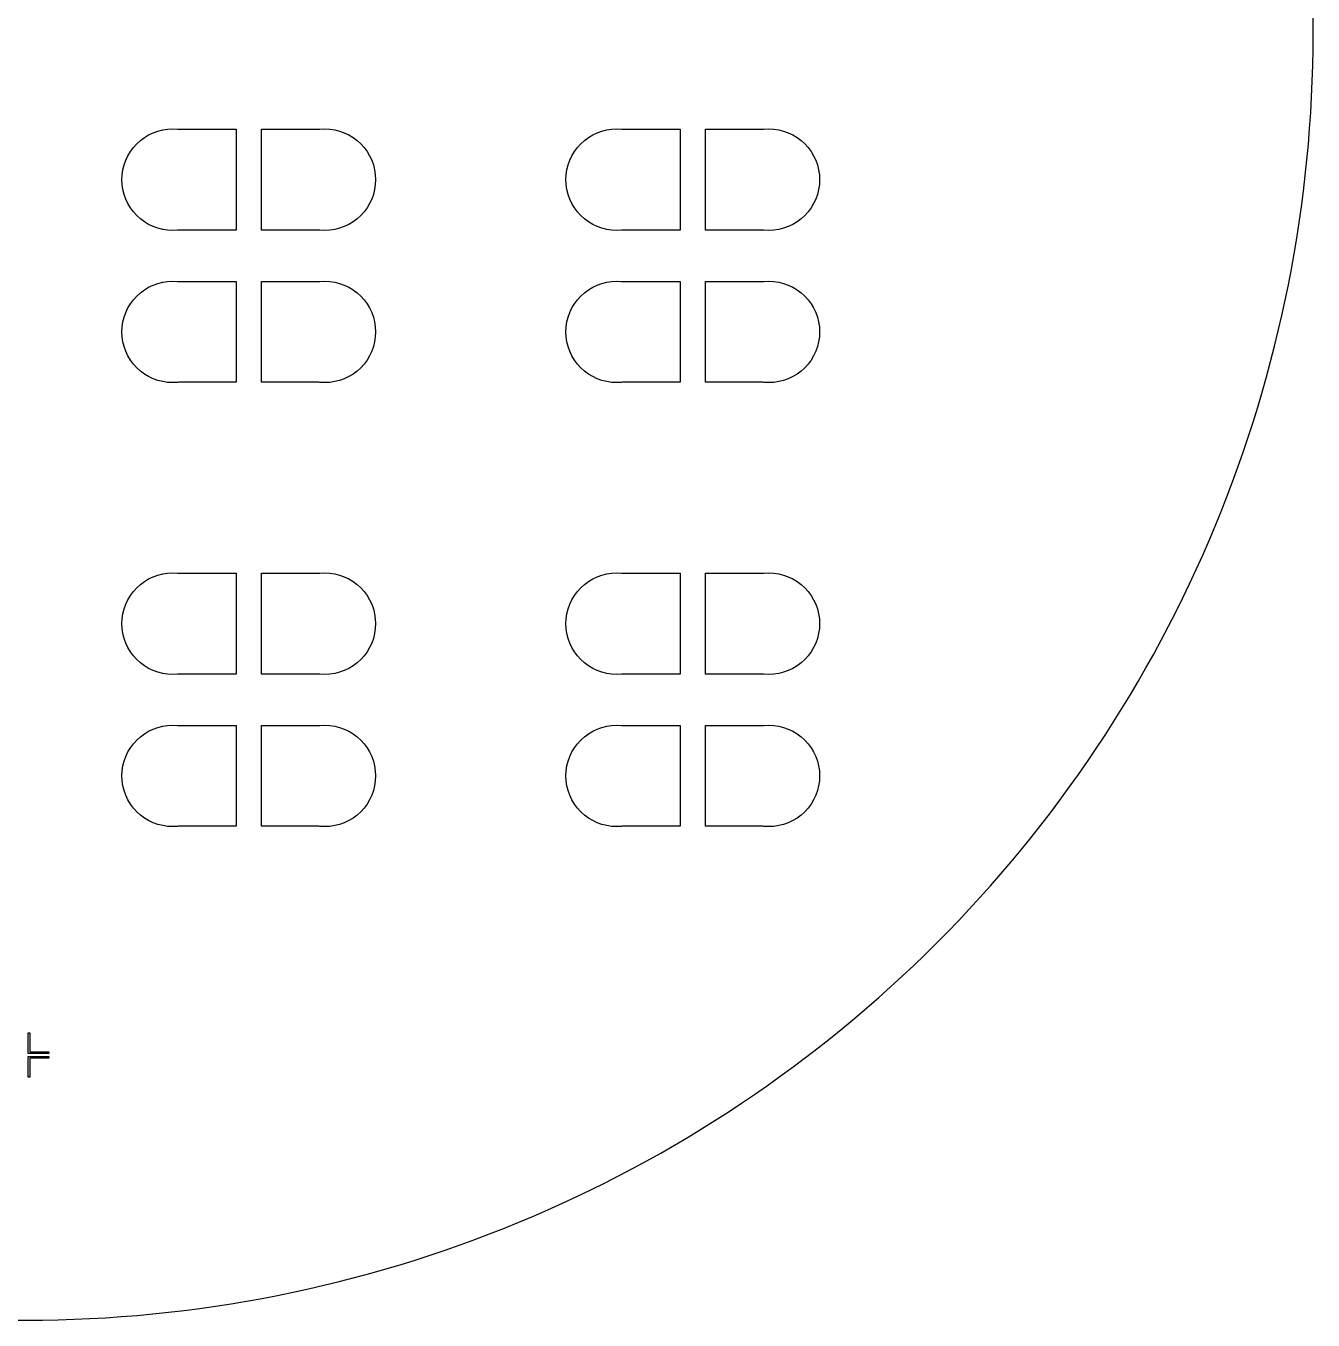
# Model space of a CAD drawing. Extents: x -18 to 83, y -18 to 83.
# Drawn here: x 32.2 to 83, y -18.4 to 32.6 of the extents above; entities that cross this region are included whole.
import ezdxf

# ---------------------------------------------------------------- set-up
doc = ezdxf.new("R2010")
doc.units = 0

msp = doc.modelspace()

# ---------------------------------------------------------------- linework, layer by layer
for p, q in [((82.95, 32.25), (82.9462, 32.8722)), ((82.9462, 31.6278), (82.95, 32.25)), ((82.9347, 31.0058), (82.9462, 31.6278)), ((82.9156, 30.3839), (82.9347, 31.0058)), ((82.8889, 29.7623), (82.9156, 30.3839)), ((82.8546, 29.141), (82.8889, 29.7623)), ((82.8126, 28.5203), (82.8546, 29.141)), ((36.7312, 28.046), (36.8889, 28.1629)), ((36.8889, 28.1629), (37.0572, 28.2638)), ((37.0572, 28.2638), (37.2346, 28.3477)), ((37.2346, 28.3477), (37.4194, 28.4139)), ((37.4194, 28.4139), (37.6098, 28.4616)), ((37.6098, 28.4616), (37.804, 28.4904)), ((37.804, 28.4904), (38, 28.5)), ((38, 28.5), (38.196, 28.4904)), ((38.196, 28.4904), (38.2323, 28.485)), ((38.2323, 28.485), (40.5, 28.485)), ((40.5, 28.485), (40.5, 24.515)), ((41.5, 24.515), (41.5, 28.485)), ((41.5, 28.485), (43.7677, 28.485)), ((43.7677, 28.485), (43.804, 28.4904)), ((43.804, 28.4904), (44, 28.5)), ((44, 28.5), (44.196, 28.4904)), ((44.196, 28.4904), (44.3902, 28.4616)), ((44.3902, 28.4616), (44.5806, 28.4139)), ((44.5806, 28.4139), (44.7654, 28.3477)), ((44.7654, 28.3477), (44.9428, 28.2638)), ((44.9428, 28.2638), (45.1111, 28.1629)), ((45.1111, 28.1629), (45.2688, 28.046)), ((54.2312, 28.046), (54.3889, 28.1629)), ((54.3889, 28.1629), (54.5572, 28.2638)), ((54.5572, 28.2638), (54.7346, 28.3477)), ((54.7346, 28.3477), (54.9194, 28.4139)), ((54.9194, 28.4139), (55.1098, 28.4616)), ((55.1098, 28.4616), (55.304, 28.4904)), ((55.304, 28.4904), (55.5, 28.5)), ((55.5, 28.5), (55.696, 28.4904)), ((55.696, 28.4904), (55.7323, 28.485)), ((55.7323, 28.485), (58, 28.485)), ((58, 28.485), (58, 24.515)), ((59, 24.515), (59, 28.485)), ((59, 28.485), (61.2677, 28.485)), ((61.2677, 28.485), (61.304, 28.4904)), ((61.304, 28.4904), (61.5, 28.5)), ((61.5, 28.5), (61.696, 28.4904)), ((61.696, 28.4904), (61.8902, 28.4616)), ((61.8902, 28.4616), (62.0806, 28.4139)), ((62.0806, 28.4139), (62.2654, 28.3477)), ((62.2654, 28.3477), (62.4428, 28.2638)), ((62.4428, 28.2638), (62.6111, 28.1629)), ((62.6111, 28.1629), (62.7688, 28.046)), ((82.763, 27.9001), (82.8126, 28.5203)), ((36.2362, 27.4428), (36.3371, 27.6111)), ((36.3371, 27.6111), (36.454, 27.7688)), ((36.454, 27.7688), (36.5858, 27.9142)), ((36.5858, 27.9142), (36.7312, 28.046)), ((45.2688, 28.046), (45.4142, 27.9142)), ((45.4142, 27.9142), (45.546, 27.7688)), ((45.546, 27.7688), (45.6629, 27.6111)), ((45.6629, 27.6111), (45.7638, 27.4428)), ((53.7362, 27.4428), (53.8371, 27.6111)), ((53.8371, 27.6111), (53.954, 27.7688)), ((53.954, 27.7688), (54.0858, 27.9142)), ((54.0858, 27.9142), (54.2312, 28.046)), ((62.7688, 28.046), (62.9142, 27.9142)), ((62.9142, 27.9142), (63.046, 27.7688)), ((63.046, 27.7688), (63.1629, 27.6111)), ((63.1629, 27.6111), (63.2638, 27.4428)), ((82.7059, 27.2805), (82.763, 27.9001)), ((36.0384, 26.8902), (36.0861, 27.0806)), ((36.0861, 27.0806), (36.1523, 27.2654)), ((36.1523, 27.2654), (36.2362, 27.4428)), ((45.7638, 27.4428), (45.8477, 27.2654)), ((45.8477, 27.2654), (45.9139, 27.0806)), ((45.9139, 27.0806), (45.9616, 26.8902)), ((53.5384, 26.8902), (53.5861, 27.0806)), ((53.5861, 27.0806), (53.6523, 27.2654)), ((53.6523, 27.2654), (53.7362, 27.4428)), ((63.2638, 27.4428), (63.3477, 27.2654)), ((63.3477, 27.2654), (63.4139, 27.0806)), ((63.4139, 27.0806), (63.4616, 26.8902)), ((82.6411, 26.6617), (82.7059, 27.2805)), ((36, 26.5), (36.0096, 26.696)), ((36.0096, 26.696), (36.0384, 26.8902)), ((45.9616, 26.8902), (45.9904, 26.696)), ((45.9904, 26.696), (46, 26.5)), ((53.5, 26.5), (53.5096, 26.696)), ((53.5096, 26.696), (53.5384, 26.8902)), ((63.4616, 26.8902), (63.4904, 26.696)), ((63.4904, 26.696), (63.5, 26.5)), ((82.5687, 26.0438), (82.6411, 26.6617)), ((36.0096, 26.304), (36, 26.5)), ((36.0384, 26.1098), (36.0096, 26.304)), ((36.0861, 25.9194), (36.0384, 26.1098)), ((45.9616, 26.1098), (45.9139, 25.9194)), ((45.9904, 26.304), (45.9616, 26.1098)), ((46, 26.5), (45.9904, 26.304)), ((53.5096, 26.304), (53.5, 26.5)), ((53.5384, 26.1098), (53.5096, 26.304)), ((53.5861, 25.9194), (53.5384, 26.1098)), ((63.4616, 26.1098), (63.4139, 25.9194)), ((63.4904, 26.304), (63.4616, 26.1098)), ((63.5, 26.5), (63.4904, 26.304)), ((82.4888, 25.4268), (82.5687, 26.0438)), ((36.1523, 25.7346), (36.0861, 25.9194)), ((36.2362, 25.5572), (36.1523, 25.7346)), ((36.3371, 25.3889), (36.2362, 25.5572)), ((45.7638, 25.5572), (45.6629, 25.3889)), ((45.8477, 25.7346), (45.7638, 25.5572)), ((45.9139, 25.9194), (45.8477, 25.7346)), ((53.6523, 25.7346), (53.5861, 25.9194)), ((53.7362, 25.5572), (53.6523, 25.7346)), ((53.8371, 25.3889), (53.7362, 25.5572)), ((63.2638, 25.5572), (63.1629, 25.3889)), ((63.3477, 25.7346), (63.2638, 25.5572)), ((63.4139, 25.9194), (63.3477, 25.7346)), ((36.454, 25.2312), (36.3371, 25.3889)), ((36.5858, 25.0858), (36.454, 25.2312)), ((36.7312, 24.954), (36.5858, 25.0858)), ((45.4142, 25.0858), (45.2688, 24.954)), ((45.546, 25.2312), (45.4142, 25.0858)), ((45.6629, 25.3889), (45.546, 25.2312)), ((53.954, 25.2312), (53.8371, 25.3889)), ((54.0858, 25.0858), (53.954, 25.2312)), ((54.2312, 24.954), (54.0858, 25.0858)), ((62.9142, 25.0858), (62.7688, 24.954)), ((63.046, 25.2312), (62.9142, 25.0858)), ((63.1629, 25.3889), (63.046, 25.2312)), ((82.4012, 24.8108), (82.4888, 25.4268)), ((36.8889, 24.8371), (36.7312, 24.954)), ((37.0572, 24.7362), (36.8889, 24.8371)), ((37.2346, 24.6523), (37.0572, 24.7362)), ((37.4194, 24.5861), (37.2346, 24.6523)), ((37.6098, 24.5384), (37.4194, 24.5861)), ((37.804, 24.5096), (37.6098, 24.5384)), ((38, 24.5), (37.804, 24.5096)), ((38.196, 24.5096), (38, 24.5)), ((38.2323, 24.515), (38.196, 24.5096)), ((40.5, 24.515), (38.2323, 24.515)), ((43.7677, 24.515), (41.5, 24.515)), ((43.804, 24.5096), (43.7677, 24.515)), ((44, 24.5), (43.804, 24.5096)), ((44.196, 24.5096), (44, 24.5)), ((44.3902, 24.5384), (44.196, 24.5096)), ((44.5806, 24.5861), (44.3902, 24.5384)), ((44.7654, 24.6523), (44.5806, 24.5861)), ((44.9428, 24.7362), (44.7654, 24.6523)), ((45.1111, 24.8371), (44.9428, 24.7362)), ((45.2688, 24.954), (45.1111, 24.8371)), ((54.3889, 24.8371), (54.2312, 24.954)), ((54.5572, 24.7362), (54.3889, 24.8371)), ((54.7346, 24.6523), (54.5572, 24.7362)), ((54.9194, 24.5861), (54.7346, 24.6523)), ((55.1098, 24.5384), (54.9194, 24.5861)), ((55.304, 24.5096), (55.1098, 24.5384)), ((55.5, 24.5), (55.304, 24.5096)), ((55.696, 24.5096), (55.5, 24.5)), ((55.7323, 24.515), (55.696, 24.5096)), ((58, 24.515), (55.7323, 24.515)), ((61.2677, 24.515), (59, 24.515)), ((61.304, 24.5096), (61.2677, 24.515)), ((61.5, 24.5), (61.304, 24.5096)), ((61.696, 24.5096), (61.5, 24.5)), ((61.8902, 24.5384), (61.696, 24.5096)), ((62.0806, 24.5861), (61.8902, 24.5384)), ((62.2654, 24.6523), (62.0806, 24.5861)), ((62.4428, 24.7362), (62.2654, 24.6523)), ((62.6111, 24.8371), (62.4428, 24.7362)), ((62.7688, 24.954), (62.6111, 24.8371)), ((82.3062, 24.1959), (82.4012, 24.8108)), ((82.2036, 23.5822), (82.3062, 24.1959)), ((82.0934, 22.9699), (82.2036, 23.5822)), ((81.9758, 22.3589), (82.0934, 22.9699)), ((37.4194, 22.4139), (37.6098, 22.4616)), ((37.6098, 22.4616), (37.804, 22.4904)), ((37.804, 22.4904), (38, 22.5)), ((38, 22.5), (38.196, 22.4904)), ((38.196, 22.4904), (38.2323, 22.485)), ((38.2323, 22.485), (40.5, 22.485)), ((40.5, 22.485), (40.5, 18.515)), ((41.5, 18.515), (41.5, 22.485)), ((41.5, 22.485), (43.7677, 22.485)), ((43.7677, 22.485), (43.804, 22.4904)), ((43.804, 22.4904), (44, 22.5)), ((44, 22.5), (44.196, 22.4904)), ((44.196, 22.4904), (44.3902, 22.4616)), ((44.3902, 22.4616), (44.5806, 22.4139)), ((54.9194, 22.4139), (55.1098, 22.4616)), ((55.1098, 22.4616), (55.304, 22.4904)), ((55.304, 22.4904), (55.5, 22.5)), ((55.5, 22.5), (55.696, 22.4904)), ((55.696, 22.4904), (55.7323, 22.485)), ((55.7323, 22.485), (58, 22.485)), ((58, 22.485), (58, 18.515)), ((59, 18.515), (59, 22.485)), ((59, 22.485), (61.2677, 22.485)), ((61.2677, 22.485), (61.304, 22.4904)), ((61.304, 22.4904), (61.5, 22.5)), ((61.5, 22.5), (61.696, 22.4904)), ((61.696, 22.4904), (61.8902, 22.4616)), ((61.8902, 22.4616), (62.0806, 22.4139)), ((36.5858, 21.9142), (36.7312, 22.046)), ((36.7312, 22.046), (36.8889, 22.1629)), ((36.8889, 22.1629), (37.0572, 22.2638)), ((37.0572, 22.2638), (37.2346, 22.3477)), ((37.2346, 22.3477), (37.4194, 22.4139)), ((44.5806, 22.4139), (44.7654, 22.3477)), ((44.7654, 22.3477), (44.9428, 22.2638)), ((44.9428, 22.2638), (45.1111, 22.1629)), ((45.1111, 22.1629), (45.2688, 22.046)), ((45.2688, 22.046), (45.4142, 21.9142)), ((54.0858, 21.9142), (54.2312, 22.046)), ((54.2312, 22.046), (54.3889, 22.1629)), ((54.3889, 22.1629), (54.5572, 22.2638)), ((54.5572, 22.2638), (54.7346, 22.3477)), ((54.7346, 22.3477), (54.9194, 22.4139)), ((62.0806, 22.4139), (62.2654, 22.3477)), ((62.2654, 22.3477), (62.4428, 22.2638)), ((62.4428, 22.2638), (62.6111, 22.1629)), ((62.6111, 22.1629), (62.7688, 22.046)), ((62.7688, 22.046), (62.9142, 21.9142)), ((81.8507, 21.7495), (81.9758, 22.3589)), ((36.1523, 21.2654), (36.2362, 21.4428)), ((36.2362, 21.4428), (36.3371, 21.6111)), ((36.3371, 21.6111), (36.454, 21.7688)), ((36.454, 21.7688), (36.5858, 21.9142)), ((45.4142, 21.9142), (45.546, 21.7688)), ((45.546, 21.7688), (45.6629, 21.6111)), ((45.6629, 21.6111), (45.7638, 21.4428)), ((45.7638, 21.4428), (45.8477, 21.2654)), ((53.6523, 21.2654), (53.7362, 21.4428)), ((53.7362, 21.4428), (53.8371, 21.6111)), ((53.8371, 21.6111), (53.954, 21.7688)), ((53.954, 21.7688), (54.0858, 21.9142)), ((62.9142, 21.9142), (63.046, 21.7688)), ((63.046, 21.7688), (63.1629, 21.6111)), ((63.1629, 21.6111), (63.2638, 21.4428)), ((63.2638, 21.4428), (63.3477, 21.2654)), ((81.7181, 21.1416), (81.8507, 21.7495)), ((36.0384, 20.8902), (36.0861, 21.0806)), ((36.0861, 21.0806), (36.1523, 21.2654)), ((45.8477, 21.2654), (45.9139, 21.0806)), ((45.9139, 21.0806), (45.9616, 20.8902)), ((53.5384, 20.8902), (53.5861, 21.0806)), ((53.5861, 21.0806), (53.6523, 21.2654)), ((63.3477, 21.2654), (63.4139, 21.0806)), ((63.4139, 21.0806), (63.4616, 20.8902)), ((81.578, 20.5353), (81.7181, 21.1416)), ((36, 20.5), (36.0096, 20.696)), ((36.0096, 20.304), (36, 20.5)), ((36.0096, 20.696), (36.0384, 20.8902)), ((45.9616, 20.8902), (45.9904, 20.696)), ((45.9904, 20.696), (46, 20.5)), ((46, 20.5), (45.9904, 20.304)), ((53.5, 20.5), (53.5096, 20.696)), ((53.5096, 20.304), (53.5, 20.5)), ((53.5096, 20.696), (53.5384, 20.8902)), ((63.4616, 20.8902), (63.4904, 20.696)), ((63.4904, 20.696), (63.5, 20.5)), ((63.5, 20.5), (63.4904, 20.304)), ((81.4306, 19.9309), (81.578, 20.5353)), ((36.0384, 20.1098), (36.0096, 20.304)), ((36.0861, 19.9194), (36.0384, 20.1098)), ((36.1523, 19.7346), (36.0861, 19.9194)), ((45.9139, 19.9194), (45.8477, 19.7346)), ((45.9616, 20.1098), (45.9139, 19.9194)), ((45.9904, 20.304), (45.9616, 20.1098)), ((53.5384, 20.1098), (53.5096, 20.304)), ((53.5861, 19.9194), (53.5384, 20.1098)), ((53.6523, 19.7346), (53.5861, 19.9194)), ((63.4139, 19.9194), (63.3477, 19.7346)), ((63.4616, 20.1098), (63.4139, 19.9194)), ((63.4904, 20.304), (63.4616, 20.1098)), ((81.2757, 19.3283), (81.4306, 19.9309)), ((36.2362, 19.5572), (36.1523, 19.7346)), ((36.3371, 19.3889), (36.2362, 19.5572)), ((36.454, 19.2312), (36.3371, 19.3889)), ((45.6629, 19.3889), (45.546, 19.2312)), ((45.7638, 19.5572), (45.6629, 19.3889)), ((45.8477, 19.7346), (45.7638, 19.5572)), ((53.7362, 19.5572), (53.6523, 19.7346)), ((53.8371, 19.3889), (53.7362, 19.5572)), ((53.954, 19.2312), (53.8371, 19.3889)), ((63.1629, 19.3889), (63.046, 19.2312)), ((63.2638, 19.5572), (63.1629, 19.3889)), ((63.3477, 19.7346), (63.2638, 19.5572)), ((36.5858, 19.0858), (36.454, 19.2312)), ((36.7312, 18.954), (36.5858, 19.0858)), ((36.8889, 18.8371), (36.7312, 18.954)), ((45.2688, 18.954), (45.1111, 18.8371)), ((45.4142, 19.0858), (45.2688, 18.954)), ((45.546, 19.2312), (45.4142, 19.0858)), ((54.0858, 19.0858), (53.954, 19.2312)), ((54.2312, 18.954), (54.0858, 19.0858)), ((54.3889, 18.8371), (54.2312, 18.954)), ((62.7688, 18.954), (62.6111, 18.8371)), ((62.9142, 19.0858), (62.7688, 18.954)), ((63.046, 19.2312), (62.9142, 19.0858)), ((81.1134, 18.7277), (81.2757, 19.3283)), ((37.0572, 18.7362), (36.8889, 18.8371)), ((37.2346, 18.6523), (37.0572, 18.7362)), ((37.4194, 18.5861), (37.2346, 18.6523)), ((37.6098, 18.5384), (37.4194, 18.5861)), ((37.804, 18.5096), (37.6098, 18.5384)), ((38, 18.5), (37.804, 18.5096)), ((38.196, 18.5096), (38, 18.5)), ((38.2323, 18.515), (38.196, 18.5096)), ((40.5, 18.515), (38.2323, 18.515)), ((43.7677, 18.515), (41.5, 18.515)), ((43.804, 18.5096), (43.7677, 18.515)), ((44, 18.5), (43.804, 18.5096)), ((44.196, 18.5096), (44, 18.5)), ((44.3902, 18.5384), (44.196, 18.5096)), ((44.5806, 18.5861), (44.3902, 18.5384)), ((44.7654, 18.6523), (44.5806, 18.5861)), ((44.9428, 18.7362), (44.7654, 18.6523)), ((45.1111, 18.8371), (44.9428, 18.7362)), ((54.5572, 18.7362), (54.3889, 18.8371)), ((54.7346, 18.6523), (54.5572, 18.7362)), ((54.9194, 18.5861), (54.7346, 18.6523)), ((55.1098, 18.5384), (54.9194, 18.5861)), ((55.304, 18.5096), (55.1098, 18.5384)), ((55.5, 18.5), (55.304, 18.5096)), ((55.696, 18.5096), (55.5, 18.5)), ((55.7323, 18.515), (55.696, 18.5096)), ((58, 18.515), (55.7323, 18.515)), ((61.2677, 18.515), (59, 18.515)), ((61.304, 18.5096), (61.2677, 18.515)), ((61.5, 18.5), (61.304, 18.5096)), ((61.696, 18.5096), (61.5, 18.5)), ((61.8902, 18.5384), (61.696, 18.5096)), ((62.0806, 18.5861), (61.8902, 18.5384)), ((62.2654, 18.6523), (62.0806, 18.5861)), ((62.4428, 18.7362), (62.2654, 18.6523)), ((62.6111, 18.8371), (62.4428, 18.7362)), ((80.9438, 18.129), (81.1134, 18.7277)), ((80.7669, 17.5326), (80.9438, 18.129)), ((80.5826, 16.9383), (80.7669, 17.5326)), ((80.3911, 16.3463), (80.5826, 16.9383)), ((80.1923, 15.7568), (80.3911, 16.3463)), ((79.9863, 15.1697), (80.1923, 15.7568)), ((79.7731, 14.5852), (79.9863, 15.1697)), ((79.5527, 14.0033), (79.7731, 14.5852)), ((79.3253, 13.4242), (79.5527, 14.0033)), ((79.0907, 12.8479), (79.3253, 13.4242)), ((78.8491, 12.2746), (79.0907, 12.8479)), ((78.6004, 11.7043), (78.8491, 12.2746)), ((78.3448, 11.137), (78.6004, 11.7043)), ((36.8889, 10.6629), (37.0572, 10.7638)), ((37.0572, 10.7638), (37.2346, 10.8477)), ((37.2346, 10.8477), (37.4194, 10.9139)), ((37.4194, 10.9139), (37.6098, 10.9616)), ((37.6098, 10.9616), (37.804, 10.9904)), ((37.804, 10.9904), (38, 11)), ((38, 11), (38.196, 10.9904)), ((38.196, 10.9904), (38.2323, 10.985)), ((38.2323, 10.985), (40.5, 10.985)), ((40.5, 10.985), (40.5, 7.01501)), ((41.5, 7.01501), (41.5, 10.985)), ((41.5, 10.985), (43.7677, 10.985)), ((43.7677, 10.985), (43.804, 10.9904)), ((43.804, 10.9904), (44, 11)), ((44, 11), (44.196, 10.9904)), ((44.196, 10.9904), (44.3902, 10.9616)), ((44.3902, 10.9616), (44.5806, 10.9139)), ((44.5806, 10.9139), (44.7654, 10.8477)), ((44.7654, 10.8477), (44.9428, 10.7638)), ((44.9428, 10.7638), (45.1111, 10.6629)), ((54.3889, 10.6629), (54.5572, 10.7638)), ((54.5572, 10.7638), (54.7346, 10.8477)), ((54.7346, 10.8477), (54.9194, 10.9139)), ((54.9194, 10.9139), (55.1098, 10.9616)), ((55.1098, 10.9616), (55.304, 10.9904)), ((55.304, 10.9904), (55.5, 11)), ((55.5, 11), (55.696, 10.9904)), ((55.696, 10.9904), (55.7323, 10.985)), ((55.7323, 10.985), (58, 10.985)), ((58, 10.985), (58, 7.01501)), ((59, 7.01501), (59, 10.985)), ((59, 10.985), (61.2677, 10.985)), ((61.2677, 10.985), (61.304, 10.9904)), ((61.304, 10.9904), (61.5, 11)), ((61.5, 11), (61.696, 10.9904)), ((61.696, 10.9904), (61.8902, 10.9616)), ((61.8902, 10.9616), (62.0806, 10.9139)), ((62.0806, 10.9139), (62.2654, 10.8477)), ((62.2654, 10.8477), (62.4428, 10.7638)), ((62.4428, 10.7638), (62.6111, 10.6629)), ((78.0822, 10.573), (78.3448, 11.137)), ((36.3371, 10.1111), (36.454, 10.2688)), ((36.454, 10.2688), (36.5858, 10.4142)), ((36.5858, 10.4142), (36.7312, 10.546)), ((36.7312, 10.546), (36.8889, 10.6629)), ((45.1111, 10.6629), (45.2688, 10.546)), ((45.2688, 10.546), (45.4142, 10.4142)), ((45.4142, 10.4142), (45.546, 10.2688)), ((45.546, 10.2688), (45.6629, 10.1111)), ((53.8371, 10.1111), (53.954, 10.2688)), ((53.954, 10.2688), (54.0858, 10.4142)), ((54.0858, 10.4142), (54.2312, 10.546)), ((54.2312, 10.546), (54.3889, 10.6629)), ((62.6111, 10.6629), (62.7688, 10.546)), ((62.7688, 10.546), (62.9142, 10.4142)), ((62.9142, 10.4142), (63.046, 10.2688)), ((63.046, 10.2688), (63.1629, 10.1111)), ((77.8128, 10.0121), (78.0822, 10.573)), ((36.0861, 9.58057), (36.1523, 9.76537)), ((36.1523, 9.76537), (36.2362, 9.94278)), ((36.2362, 9.94278), (36.3371, 10.1111)), ((45.6629, 10.1111), (45.7638, 9.94278)), ((45.7638, 9.94278), (45.8477, 9.76537)), ((45.8477, 9.76537), (45.9139, 9.58057)), ((53.5861, 9.58057), (53.6523, 9.76537)), ((53.6523, 9.76537), (53.7362, 9.94278)), ((53.7362, 9.94278), (53.8371, 10.1111)), ((63.1629, 10.1111), (63.2638, 9.94278)), ((63.2638, 9.94278), (63.3477, 9.76537)), ((63.3477, 9.76537), (63.4139, 9.58057)), ((77.5365, 9.4547), (77.8128, 10.0121)), ((36, 9), (36.0096, 9.19603)), ((36.0096, 9.19603), (36.0384, 9.39017)), ((36.0384, 9.39017), (36.0861, 9.58057)), ((45.9139, 9.58057), (45.9616, 9.39017)), ((45.9616, 9.39017), (45.9904, 9.19603)), ((45.9904, 9.19603), (46, 9)), ((53.5, 9), (53.5096, 9.19603)), ((53.5096, 9.19603), (53.5384, 9.39017)), ((53.5384, 9.39017), (53.5861, 9.58057)), ((63.4139, 9.58057), (63.4616, 9.39017)), ((63.4616, 9.39017), (63.4904, 9.19603)), ((63.4904, 9.19603), (63.5, 9)), ((77.2533, 8.90068), (77.5365, 9.4547)), ((36.0096, 8.80397), (36, 9)), ((36.0384, 8.60983), (36.0096, 8.80397)), ((45.9904, 8.80397), (45.9616, 8.60983)), ((46, 9), (45.9904, 8.80397)), ((53.5096, 8.80397), (53.5, 9)), ((53.5384, 8.60983), (53.5096, 8.80397)), ((63.4904, 8.80397), (63.4616, 8.60983)), ((63.5, 9), (63.4904, 8.80397)), ((76.9634, 8.35017), (77.2533, 8.90068)), ((36.0861, 8.41943), (36.0384, 8.60983)), ((36.1523, 8.23463), (36.0861, 8.41943)), ((36.2362, 8.05722), (36.1523, 8.23463)), ((45.8477, 8.23463), (45.7638, 8.05722)), ((45.9139, 8.41943), (45.8477, 8.23463)), ((45.9616, 8.60983), (45.9139, 8.41943)), ((53.5861, 8.41943), (53.5384, 8.60983)), ((53.6523, 8.23463), (53.5861, 8.41943)), ((53.7362, 8.05722), (53.6523, 8.23463)), ((63.3477, 8.23463), (63.2638, 8.05722)), ((63.4139, 8.41943), (63.3477, 8.23463)), ((63.4616, 8.60983), (63.4139, 8.41943)), ((76.6667, 7.80327), (76.9634, 8.35017)), ((36.3371, 7.88887), (36.2362, 8.05722)), ((36.454, 7.73122), (36.3371, 7.88887)), ((36.5858, 7.5858), (36.454, 7.73122)), ((45.546, 7.73122), (45.4142, 7.5858)), ((45.6629, 7.88887), (45.546, 7.73122)), ((45.7638, 8.05722), (45.6629, 7.88887)), ((53.8371, 7.88887), (53.7362, 8.05722)), ((53.954, 7.73122), (53.8371, 7.88887)), ((54.0858, 7.5858), (53.954, 7.73122)), ((63.046, 7.73122), (62.9142, 7.5858)), ((63.1629, 7.88887), (63.046, 7.73122)), ((63.2638, 8.05722), (63.1629, 7.88887)), ((76.3634, 7.26006), (76.6667, 7.80327)), ((36.7312, 7.45398), (36.5858, 7.5858)), ((36.8889, 7.33707), (36.7312, 7.45398)), ((37.0572, 7.23616), (36.8889, 7.33707)), ((37.2346, 7.15225), (37.0572, 7.23616)), ((37.4194, 7.08612), (37.2346, 7.15225)), ((44.7654, 7.15225), (44.5806, 7.08612)), ((44.9428, 7.23616), (44.7654, 7.15225)), ((45.1111, 7.33707), (44.9428, 7.23616)), ((45.2688, 7.45398), (45.1111, 7.33707)), ((45.4142, 7.5858), (45.2688, 7.45398)), ((54.2312, 7.45398), (54.0858, 7.5858)), ((54.3889, 7.33707), (54.2312, 7.45398)), ((54.5572, 7.23616), (54.3889, 7.33707)), ((54.7346, 7.15225), (54.5572, 7.23616)), ((54.9194, 7.08612), (54.7346, 7.15225)), ((62.2654, 7.15225), (62.0806, 7.08612)), ((62.4428, 7.23616), (62.2654, 7.15225)), ((62.6111, 7.33707), (62.4428, 7.23616)), ((62.7688, 7.45398), (62.6111, 7.33707)), ((62.9142, 7.5858), (62.7688, 7.45398)), ((76.0534, 6.7206), (76.3634, 7.26006)), ((37.6098, 7.03844), (37.4194, 7.08612)), ((37.804, 7.00964), (37.6098, 7.03844)), ((38, 7), (37.804, 7.00964)), ((38.196, 7.00964), (38, 7)), ((38.2323, 7.01501), (38.196, 7.00964)), ((40.5, 7.01501), (38.2323, 7.01501)), ((43.7677, 7.01501), (41.5, 7.01501)), ((43.804, 7.00964), (43.7677, 7.01501)), ((44, 7), (43.804, 7.00964)), ((44.196, 7.00964), (44, 7)), ((44.3902, 7.03844), (44.196, 7.00964)), ((44.5806, 7.08612), (44.3902, 7.03844)), ((55.1098, 7.03844), (54.9194, 7.08612)), ((55.304, 7.00964), (55.1098, 7.03844)), ((55.5, 7), (55.304, 7.00964)), ((55.696, 7.00964), (55.5, 7)), ((55.7323, 7.01501), (55.696, 7.00964)), ((58, 7.01501), (55.7323, 7.01501)), ((61.2677, 7.01501), (59, 7.01501)), ((61.304, 7.00964), (61.2677, 7.01501)), ((61.5, 7), (61.304, 7.00964)), ((61.696, 7.00964), (61.5, 7)), ((61.8902, 7.03844), (61.696, 7.00964)), ((62.0806, 7.08612), (61.8902, 7.03844)), ((75.7368, 6.18498), (76.0534, 6.7206)), ((75.4137, 5.65329), (75.7368, 6.18498)), ((75.0841, 5.12561), (75.4137, 5.65329)), ((74.748, 4.60202), (75.0841, 5.12561)), ((36.7312, 4.54602), (36.8889, 4.66293)), ((36.8889, 4.66293), (37.0572, 4.76384)), ((37.0572, 4.76384), (37.2346, 4.84775)), ((37.2346, 4.84775), (37.4194, 4.91388)), ((37.4194, 4.91388), (37.6098, 4.96156)), ((37.6098, 4.96156), (37.804, 4.99036)), ((37.804, 4.99036), (38, 5)), ((38, 5), (38.196, 4.99036)), ((38.196, 4.99036), (38.2323, 4.98499)), ((38.2323, 4.98499), (40.5, 4.98499)), ((40.5, 4.98499), (40.5, 1.01501)), ((41.5, 1.01501), (41.5, 4.98499)), ((41.5, 4.98499), (43.7677, 4.98499)), ((43.7677, 4.98499), (43.804, 4.99036)), ((43.804, 4.99036), (44, 5)), ((44, 5), (44.196, 4.99036)), ((44.196, 4.99036), (44.3902, 4.96156)), ((44.3902, 4.96156), (44.5806, 4.91388)), ((44.5806, 4.91388), (44.7654, 4.84775)), ((44.7654, 4.84775), (44.9428, 4.76384)), ((44.9428, 4.76384), (45.1111, 4.66293)), ((45.1111, 4.66293), (45.2688, 4.54602)), ((54.2312, 4.54602), (54.3889, 4.66293)), ((54.3889, 4.66293), (54.5572, 4.76384)), ((54.5572, 4.76384), (54.7346, 4.84775)), ((54.7346, 4.84775), (54.9194, 4.91388)), ((54.9194, 4.91388), (55.1098, 4.96156)), ((55.1098, 4.96156), (55.304, 4.99036)), ((55.304, 4.99036), (55.5, 5)), ((55.5, 5), (55.696, 4.99036)), ((55.696, 4.99036), (55.7323, 4.98499)), ((55.7323, 4.98499), (58, 4.98499)), ((58, 4.98499), (58, 1.01501)), ((59, 1.01501), (59, 4.98499)), ((59, 4.98499), (61.2677, 4.98499)), ((61.2677, 4.98499), (61.304, 4.99036)), ((61.304, 4.99036), (61.5, 5)), ((61.5, 5), (61.696, 4.99036)), ((61.696, 4.99036), (61.8902, 4.96156)), ((61.8902, 4.96156), (62.0806, 4.91388)), ((62.0806, 4.91388), (62.2654, 4.84775)), ((62.2654, 4.84775), (62.4428, 4.76384)), ((62.4428, 4.76384), (62.6111, 4.66293)), ((62.6111, 4.66293), (62.7688, 4.54602)), ((74.4055, 4.08258), (74.748, 4.60202)), ((36.2362, 3.94278), (36.3371, 4.11113)), ((36.3371, 4.11113), (36.454, 4.26878)), ((36.454, 4.26878), (36.5858, 4.4142)), ((36.5858, 4.4142), (36.7312, 4.54602)), ((45.2688, 4.54602), (45.4142, 4.4142)), ((45.4142, 4.4142), (45.546, 4.26878)), ((45.546, 4.26878), (45.6629, 4.11113)), ((45.6629, 4.11113), (45.7638, 3.94278)), ((53.7362, 3.94278), (53.8371, 4.11113)), ((53.8371, 4.11113), (53.954, 4.26878)), ((53.954, 4.26878), (54.0858, 4.4142)), ((54.0858, 4.4142), (54.2312, 4.54602)), ((62.7688, 4.54602), (62.9142, 4.4142)), ((62.9142, 4.4142), (63.046, 4.26878)), ((63.046, 4.26878), (63.1629, 4.11113)), ((63.1629, 4.11113), (63.2638, 3.94278)), ((74.0567, 3.56738), (74.4055, 4.08258)), ((36.0384, 3.39017), (36.0861, 3.58057)), ((36.0861, 3.58057), (36.1523, 3.76537)), ((36.1523, 3.76537), (36.2362, 3.94278)), ((45.7638, 3.94278), (45.8477, 3.76537)), ((45.8477, 3.76537), (45.9139, 3.58057)), ((45.9139, 3.58057), (45.9616, 3.39017)), ((53.5384, 3.39017), (53.5861, 3.58057)), ((53.5861, 3.58057), (53.6523, 3.76537)), ((53.6523, 3.76537), (53.7362, 3.94278)), ((63.2638, 3.94278), (63.3477, 3.76537)), ((63.3477, 3.76537), (63.4139, 3.58057)), ((63.4139, 3.58057), (63.4616, 3.39017)), ((36, 3), (36.0096, 3.19603)), ((36.0096, 3.19603), (36.0384, 3.39017)), ((45.9616, 3.39017), (45.9904, 3.19603)), ((45.9904, 3.19603), (46, 3)), ((53.5, 3), (53.5096, 3.19603)), ((53.5096, 3.19603), (53.5384, 3.39017)), ((63.4616, 3.39017), (63.4904, 3.19603)), ((63.4904, 3.19603), (63.5, 3)), ((73.7015, 3.05652), (74.0567, 3.56738)), ((36.0096, 2.80397), (36, 3)), ((36.0384, 2.60983), (36.0096, 2.80397)), ((36.0861, 2.41943), (36.0384, 2.60983)), ((45.9616, 2.60983), (45.9139, 2.41943)), ((45.9904, 2.80397), (45.9616, 2.60983)), ((46, 3), (45.9904, 2.80397)), ((53.5096, 2.80397), (53.5, 3)), ((53.5384, 2.60983), (53.5096, 2.80397)), ((53.5861, 2.41943), (53.5384, 2.60983)), ((63.4616, 2.60983), (63.4139, 2.41943)), ((63.4904, 2.80397), (63.4616, 2.60983)), ((63.5, 3), (63.4904, 2.80397)), ((73.3402, 2.55003), (73.7015, 3.05652)), ((36.1523, 2.23463), (36.0861, 2.41943)), ((36.2362, 2.05722), (36.1523, 2.23463)), ((36.3371, 1.88887), (36.2362, 2.05722)), ((45.7638, 2.05722), (45.6629, 1.88887)), ((45.8477, 2.23463), (45.7638, 2.05722)), ((45.9139, 2.41943), (45.8477, 2.23463)), ((53.6523, 2.23463), (53.5861, 2.41943)), ((53.7362, 2.05722), (53.6523, 2.23463)), ((53.8371, 1.88887), (53.7362, 2.05722)), ((63.2638, 2.05722), (63.1629, 1.88887)), ((63.3477, 2.23463), (63.2638, 2.05722)), ((63.4139, 2.41943), (63.3477, 2.23463)), ((72.5989, 1.55058), (72.9726, 2.04803)), ((72.9726, 2.04803), (73.3402, 2.55003)), ((36.454, 1.73122), (36.3371, 1.88887)), ((36.5858, 1.5858), (36.454, 1.73122)), ((36.7312, 1.45398), (36.5858, 1.5858)), ((45.4142, 1.5858), (45.2688, 1.45398)), ((45.546, 1.73122), (45.4142, 1.5858)), ((45.6629, 1.88887), (45.546, 1.73122)), ((53.954, 1.73122), (53.8371, 1.88887)), ((54.0858, 1.5858), (53.954, 1.73122)), ((54.2312, 1.45398), (54.0858, 1.5858)), ((62.9142, 1.5858), (62.7688, 1.45398)), ((63.046, 1.73122), (62.9142, 1.5858)), ((63.1629, 1.88887), (63.046, 1.73122)), ((72.2192, 1.05775), (72.5989, 1.55058)), ((36.8889, 1.33707), (36.7312, 1.45398)), ((37.0572, 1.23616), (36.8889, 1.33707)), ((37.2346, 1.15225), (37.0572, 1.23616)), ((37.4194, 1.08612), (37.2346, 1.15225)), ((37.6098, 1.03844), (37.4194, 1.08612)), ((37.804, 1.00964), (37.6098, 1.03844)), ((44.3902, 1.03844), (44.196, 1.00964)), ((44.5806, 1.08612), (44.3902, 1.03844)), ((44.7654, 1.15225), (44.5806, 1.08612)), ((44.9428, 1.23616), (44.7654, 1.15225)), ((45.1111, 1.33707), (44.9428, 1.23616)), ((45.2688, 1.45398), (45.1111, 1.33707)), ((54.3889, 1.33707), (54.2312, 1.45398)), ((54.5572, 1.23616), (54.3889, 1.33707)), ((54.7346, 1.15225), (54.5572, 1.23616)), ((54.9194, 1.08612), (54.7346, 1.15225)), ((55.1098, 1.03844), (54.9194, 1.08612)), ((55.304, 1.00964), (55.1098, 1.03844)), ((61.8902, 1.03844), (61.696, 1.00964)), ((62.0806, 1.08612), (61.8902, 1.03844)), ((62.2654, 1.15225), (62.0806, 1.08612)), ((62.4428, 1.23616), (62.2654, 1.15225)), ((62.6111, 1.33707), (62.4428, 1.23616)), ((62.7688, 1.45398), (62.6111, 1.33707)), ((71.8334, 0.56961), (72.2192, 1.05775)), ((38, 1), (37.804, 1.00964)), ((38.196, 1.00964), (38, 1)), ((38.2323, 1.01501), (38.196, 1.00964)), ((40.5, 1.01501), (38.2323, 1.01501)), ((43.7677, 1.01501), (41.5, 1.01501)), ((43.804, 1.00964), (43.7677, 1.01501)), ((44, 1), (43.804, 1.00964)), ((44.196, 1.00964), (44, 1)), ((55.5, 1), (55.304, 1.00964)), ((55.696, 1.00964), (55.5, 1)), ((55.7323, 1.01501), (55.696, 1.00964)), ((58, 1.01501), (55.7323, 1.01501)), ((61.2677, 1.01501), (59, 1.01501)), ((61.304, 1.00964), (61.2677, 1.01501)), ((61.5, 1), (61.304, 1.00964)), ((61.696, 1.00964), (61.5, 1)), ((71.4416, 0.08626), (71.8334, 0.56961)), ((71.044, -0.39226), (71.4416, 0.08626)), ((70.6405, -0.86586), (71.044, -0.39226)), ((70.2312, -1.33447), (70.6405, -0.86586)), ((69.8162, -1.79803), (70.2312, -1.33447)), ((69.3956, -2.25647), (69.8162, -1.79803)), ((68.9693, -2.7097), (69.3956, -2.25647)), ((68.5376, -3.15767), (68.9693, -2.7097)), ((68.1003, -3.60031), (68.5376, -3.15767)), ((67.2097, -4.46931), (67.6577, -4.03755)), ((67.6577, -4.03755), (68.1003, -3.60031)), ((66.7565, -4.89557), (67.2097, -4.46931)), ((66.298, -5.31621), (66.7565, -4.89557)), ((65.8345, -5.7312), (66.298, -5.31621)), ((65.3659, -6.14049), (65.8345, -5.7312)), ((64.4137, -6.94162), (64.8923, -6.54398)), ((64.8923, -6.54398), (65.3659, -6.14049)), ((32.3125, -7.9375), (32.3125, -7.125)), ((32.3125, -7.125), (32.375, -7.125)), ((32.375, -7.125), (32.375, -7.875)), ((63.9304, -7.33337), (64.4137, -6.94162)), ((63.4422, -7.71916), (63.9304, -7.33337)), ((33.125, -7.9375), (32.3125, -7.9375)), ((32.3125, -8.875), (32.3125, -8.0625)), ((32.3125, -8.0625), (33.125, -8.0625)), ((32.375, -7.875), (33.125, -7.875)), ((33.125, -8.125), (32.375, -8.125)), ((32.375, -8.125), (32.375, -8.875)), ((33.125, -7.875), (33.125, -7.9375)), ((33.125, -8.0625), (33.125, -8.125)), ((62.452, -8.47261), (62.9494, -8.09892)), ((62.9494, -8.09892), (63.4422, -7.71916)), ((61.95, -8.84018), (62.452, -8.47261)), ((32.375, -8.875), (32.3125, -8.875)), ((61.4435, -9.20154), (61.95, -8.84018)), ((60.4174, -9.9055), (60.9326, -9.55667)), ((60.9326, -9.55667), (61.4435, -9.20154)), ((59.898, -10.248), (60.4174, -9.9055)), ((58.8467, -10.9137), (59.3744, -10.5841)), ((59.3744, -10.5841), (59.898, -10.248)), ((58.315, -11.2368), (58.8467, -10.9137)), ((57.2399, -11.8634), (57.7794, -11.5534)), ((57.7794, -11.5534), (58.315, -11.2368)), ((56.1498, -12.4634), (56.6967, -12.1667)), ((56.6967, -12.1667), (57.2399, -11.8634)), ((55.5993, -12.7533), (56.1498, -12.4634)), ((54.4878, -13.3128), (55.0453, -13.0365)), ((55.0453, -13.0365), (55.5993, -12.7533)), ((53.363, -13.8448), (53.927, -13.5822)), ((53.927, -13.5822), (54.4878, -13.3128)), ((52.2254, -14.3491), (52.7957, -14.1004)), ((52.7957, -14.1004), (53.363, -13.8448)), ((51.0758, -14.8253), (51.652, -14.5907)), ((51.652, -14.5907), (52.2254, -14.3491)), ((49.3303, -15.4863), (49.9148, -15.2731)), ((49.9148, -15.2731), (50.4967, -15.0527)), ((50.4967, -15.0527), (51.0758, -14.8253)), ((48.1537, -15.8911), (48.7432, -15.6923)), ((48.7432, -15.6923), (49.3303, -15.4863)), ((46.3709, -16.4438), (46.9674, -16.2669)), ((46.9674, -16.2669), (47.5617, -16.0826)), ((47.5617, -16.0826), (48.1537, -15.8911)), ((44.5691, -16.9306), (45.1717, -16.7757)), ((45.1717, -16.7757), (45.7723, -16.6134)), ((45.7723, -16.6134), (46.3709, -16.4438)), ((42.7505, -17.3507), (43.3584, -17.2181)), ((43.3584, -17.2181), (43.9646, -17.078)), ((43.9646, -17.078), (44.5691, -16.9306)), ((39.6892, -17.9012), (40.3041, -17.8062)), ((40.3041, -17.8062), (40.9178, -17.7036)), ((40.9178, -17.7036), (41.5301, -17.5934)), ((41.5301, -17.5934), (42.1411, -17.4758)), ((42.1411, -17.4758), (42.7505, -17.3507)), ((34.7377, -18.3889), (35.3589, -18.3546)), ((35.3589, -18.3546), (35.9797, -18.3126)), ((35.9797, -18.3126), (36.5999, -18.263)), ((36.5999, -18.263), (37.2195, -18.2059)), ((37.2195, -18.2059), (37.8383, -18.1411)), ((37.8383, -18.1411), (38.4562, -18.0687)), ((38.4562, -18.0687), (39.0732, -17.9888)), ((39.0732, -17.9888), (39.6892, -17.9012)), ((31.6278, -18.4462), (32.25, -18.45)), ((32.25, -18.45), (32.8722, -18.4462)), ((32.8722, -18.4462), (33.4942, -18.4347)), ((33.4942, -18.4347), (34.1161, -18.4156)), ((34.1161, -18.4156), (34.7377, -18.3889))]:
    msp.add_line(p, q)

doc.saveas('drawing.dxf')
